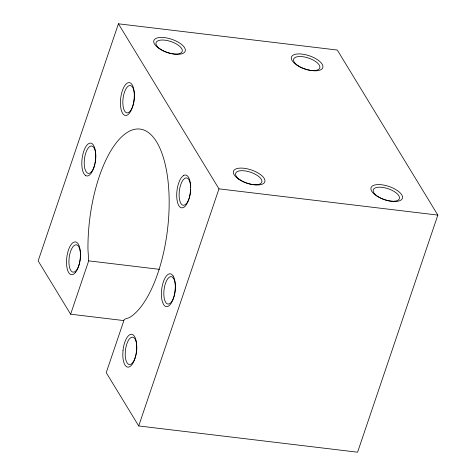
<?xml version="1.0" encoding="UTF-8"?>
<svg xmlns="http://www.w3.org/2000/svg" width="476" height="476" viewBox="0 0 476 476"><rect width="100%" height="100%" fill="white"/><g stroke="black" fill="none" stroke-linecap="round" stroke-linejoin="round"><path stroke-width="0.71" d="M70.626 314.202L88.685 260.854L87.959 249.513A96.509 39.228 -83.2 0 1 127.687 132.155A96.509 39.228 -83.2 0 1 169.159 200.241A96.509 39.228 -83.2 0 1 129.436 317.599L124.296 319.307L106.237 372.654L138.706 425.955L357.589 452.2L437.843 215.098L337.294 50.045L118.411 23.8L38.157 260.902L70.626 314.202L123.689 320.562M138.706 425.955L218.966 188.853L118.411 23.8M218.966 188.853L437.843 215.098M88.685 260.854L159.436 269.333M190.692 187.229A13.786 5.605 -83.2 0 0 184.718 178.387L183.224 179.785A13.786 5.605 -83.2 0 0 179.113 195.267A13.786 5.605 -83.2 0 0 183.599 205.293L185.105 204.793A13.786 5.605 -83.2 0 0 189.15 198.325M190.697 189.311A13.786 5.605 -83.2 0 1 189.347 197.695M136.053 354.584A13.786 5.605 -83.2 0 0 136.802 347.492L136.588 344.166A13.786 5.605 -83.2 0 0 130.942 337.579A13.786 5.605 -83.2 0 0 125.378 350.681L125.2 354.233A13.786 5.605 -83.2 0 0 129.412 364.557A13.786 5.605 -83.2 0 0 135.898 355.263M80.325 258.718A13.786 5.605 -83.2 0 0 76.184 244.765L74.684 245.164A13.786 5.605 -83.2 0 0 68.913 261.764A13.786 5.605 -83.2 0 0 74.744 271.766L76.243 270.457A13.786 5.605 -83.2 0 0 79.754 262.258M80.242 259.432A13.786 5.605 -83.2 0 1 79.897 261.568M95.099 163.268A13.786 5.605 -83.2 0 0 94.974 150.023L94.022 147.84A13.786 5.605 -83.2 0 0 85.823 152.814A13.786 5.605 -83.2 0 0 85.995 171.55L87.221 172.925A13.786 5.605 -83.2 0 0 94.944 163.952M134.327 94.438L134.172 98.681A16.547 6.724 -83.2 0 1 127.693 114.829A16.547 6.724 -83.2 0 1 120.737 107.582L120.416 103.649A16.547 6.724 -83.2 0 1 127.056 83.252A16.547 6.724 -83.2 0 1 134.327 94.438M134.422 95.456L134.28 98.996A13.786 5.605 -83.2 0 1 128.847 112.378A13.786 5.605 -83.2 0 1 123.082 106.213L122.826 102.929A13.786 5.605 -83.2 0 1 128.401 86.007A13.786 5.605 -83.2 0 1 134.422 95.456M123.016 350.378L122.79 354.644A16.547 6.724 -83.2 0 0 129.775 366.681A16.547 6.724 -83.2 0 0 136.713 346.778L136.469 342.779A16.547 6.724 -83.2 0 0 129.728 334.741A16.547 6.724 -83.2 0 0 123.016 350.378M183.45 175.585L181.654 177.25A16.547 6.724 -83.2 0 0 176.703 195.803A16.547 6.724 -83.2 0 0 182.064 207.887L183.873 207.298A16.547 6.724 -83.2 0 0 190.62 187.074A16.547 6.724 -83.2 0 0 183.45 175.585M75.297 272.706L73.494 274.277A16.547 6.724 -83.2 0 1 66.503 262.276A16.547 6.724 -83.2 0 1 73.429 242.355L75.232 241.873A16.547 6.724 -83.2 0 1 80.426 254.357A16.547 6.724 -83.2 0 1 75.297 272.706M85.412 175.418L83.943 173.77A16.547 6.724 -83.2 0 1 83.734 151.291A16.547 6.724 -83.2 0 1 93.576 145.317L94.712 147.941A16.547 6.724 -83.2 0 1 93.79 167.796A16.547 6.724 -83.2 0 1 85.412 175.418M173.175 275.985L171.711 274.337A16.547 6.724 -83.2 0 0 163.333 281.959A16.547 6.724 -83.2 0 0 162.411 301.814L163.548 304.438A16.547 6.724 -83.2 0 0 173.389 298.464A16.547 6.724 -83.2 0 0 173.175 275.985M173.627 278.508L172.407 277.127A13.786 5.605 -83.2 0 0 165.422 283.482A13.786 5.605 -83.2 0 0 164.654 300.035L165.6 302.218A13.786 5.605 -83.2 0 0 173.799 297.238A13.786 5.605 -83.2 0 0 173.627 278.508M376.236 195.6A16.547 6.938 18.7 0 0 402.232 198.718A16.547 6.938 18.7 0 0 381.692 184.777A16.547 6.938 18.7 0 0 376.236 195.6M238.655 179.101A16.547 6.938 18.7 0 0 264.65 182.219A16.547 6.938 18.7 0 0 244.111 168.284A16.547 6.938 18.7 0 0 238.655 179.101M159.049 48.433A16.547 6.938 18.7 0 0 185.045 51.551A16.547 6.938 18.7 0 0 164.506 37.616A16.547 6.938 18.7 0 0 159.049 48.433M296.631 64.932A16.547 6.938 18.7 0 0 322.627 68.05A16.547 6.938 18.7 0 0 302.087 54.109A16.547 6.938 18.7 0 0 296.631 64.932M160.4 49.195A13.786 5.783 18.7 0 0 182.058 51.789A13.786 5.783 18.7 0 0 164.946 40.174A13.786 5.783 18.7 0 0 160.4 49.195M377.581 196.356A13.786 5.783 18.7 0 0 399.245 198.956A13.786 5.783 18.7 0 0 382.127 187.342A13.786 5.783 18.7 0 0 377.581 196.356M297.976 65.688A13.786 5.783 18.7 0 0 319.64 68.288A13.786 5.783 18.7 0 0 302.528 56.674A13.786 5.783 18.7 0 0 297.976 65.688M239.999 179.863A13.786 5.783 18.7 0 0 261.663 182.457A13.786 5.783 18.7 0 0 244.545 170.842A13.786 5.783 18.7 0 0 239.999 179.863"/></g></svg>
